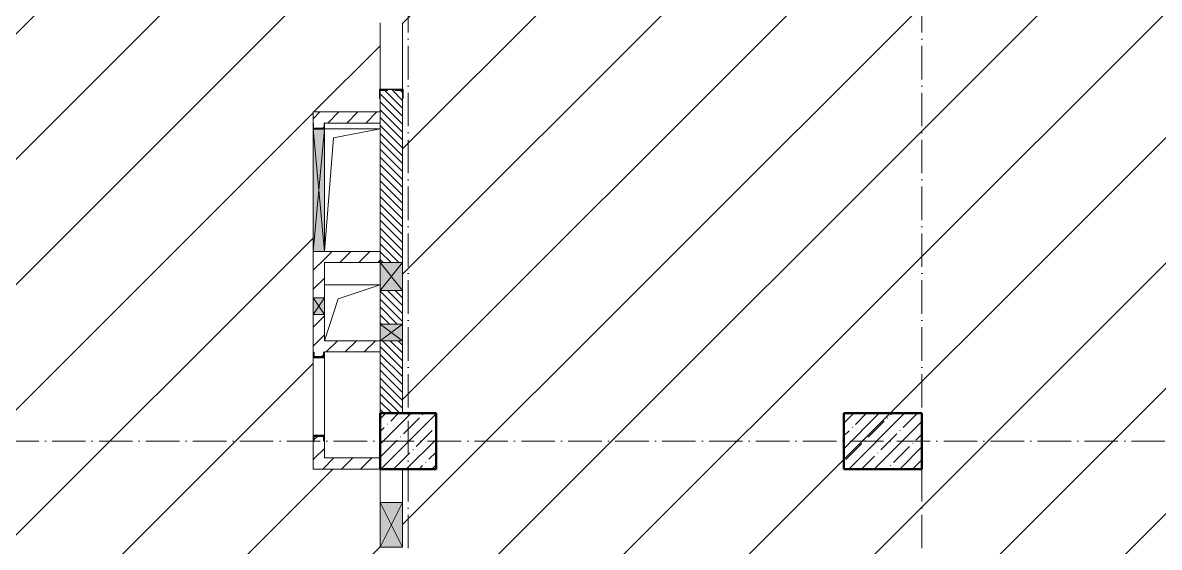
# Model space of a CAD drawing. Header units: millimetres. Extents: x -17017 to 628417, y -109036 to 199237.
# Drawn here: x 290171 to 300346, y -70332 to -65632 of the extents above; entities that cross this region are included whole.
import ezdxf

# ---------------------------------------------------------------- set-up
doc = ezdxf.new("R2010")
doc.units = ezdxf.units.MM
doc.linetypes.add('50_200_ШТРИХ_1Т_ш5_п1_п1_', pattern=[700, 500, -100, 0, -100])
for name, color, linetype, lineweight in [('A-DETL-GENF-OTLN', 7, 'Continuous', 9), ('A-FLOR-____-OTLN', 7, 'Continuous', 9), ('A-GENM-____-MCUT', 7, 'Continuous', 25), ('A-GENM-____-OTLN', 7, 'Continuous', 9), ('A-GENM-____-OTLN-1', 7, 'Continuous', 25), ('A-GLAZ-____-OTLN', 7, 'Continuous', 9), ('A-WALL-____-MCUT-3', 7, 'Continuous', 9), ('A-WALL-____-PATT-1', 7, 'Continuous', 9), ('A-WALL-FNSH-MCUT-1', 7, 'Continuous', 9), ('I-WALL-____-OTLN', 7, 'Continuous', 9), ('S-COLS-____-MCUT', 7, 'Continuous', 50), ('S-COLS-____-OTLN', 7, 'Continuous', 9), ('S-GRID-____-OTLN-1', 7, '50_200_ШТРИХ_1Т_ш5_п1_п1_', 9), ('стяжа', 7, 'Continuous', 30)]:
    doc.layers.add(name, color=color, linetype=linetype, lineweight=lineweight)
pattern_1 = [(45, (283770.71, -86863.46), (-84.8528, 84.8528), [])]

# ---------------------------------------------------------------- blocks, each defined once
blk = doc.blocks.new('BSC_Колонна _Прямоугольная - 500х500-V124-АР1_План отверстий 3 этажа в осях 1-64_А-ГГ')
at = {"layer": 'S-COLS-____-OTLN'}
h = blk.add_hatch(dxfattribs=at)
h.set_pattern_fill('FP_147', color=256, style=0, pattern_type=2)
h.set_pattern_definition([(45, (-9850, -17481.04), (-114.0493, 114.0493), []), (45, (-9735.95, -17481.04), (-114.0493, 114.0493), [201.613, -40.323, 3.353, -36.97])])
h.paths.add_polyline_path([(-250, -250), (250, -250), (250, 250), (-250, 250)], flags=0)
at = {"layer": 'S-COLS-____-MCUT'}
for p, q in [((250, 250), (-250, 250)), ((-250, 250), (-250, -250)), ((250, -250), (250, 250)), ((-250, -250), (250, -250))]:
    blk.add_line(p, q, dxfattribs=at)
blk = doc.blocks.new('BSC_Колонна _Прямоугольная - 500х700-V129-АР1_План отверстий 3 этажа в осях 1-64_А-ГГ')
at = {"layer": 'S-COLS-____-OTLN'}
h = blk.add_hatch(dxfattribs=at)
h.set_pattern_fill('FP_152', color=256, style=0, pattern_type=2)
h.set_pattern_definition([(315, (-17481.04, 14100), (114.0493, 114.0493), []), (315, (-17481.04, 13985.95), (114.0493, 114.0493), [201.612, -40.322, 3.353, -36.97])])
h.paths.add_polyline_path([(-250, 350), (-250, -350), (250, -350), (250, 350)], flags=0)
at = {"layer": 'S-COLS-____-MCUT'}
for p, q in [((250, 350), (-250, 350)), ((-250, 350), (-250, -350)), ((250, -350), (250, 350)), ((-250, -350), (250, -350))]:
    blk.add_line(p, q, dxfattribs=at)
blk = doc.blocks.new('АР_Перемычка - АР_Перемычка-28704962-АР1_План отверстий 3 этажа в осях 1-64_А-ГГ')
at = {"layer": 'A-GENM-____-OTLN'}
blk.add_line((-350, -100), (-342, -100), dxfattribs=at)
blk = doc.blocks.new('154_Стойка_СКБ_Уголок - СМ-2480_200-28346303-АР1_План отверстий 3 этажа в осях 1-64_А-ГГ')
at = {"layer": 'A-GENM-____-MCUT'}
for p, q in [((125, 156), (125, 81)), ((200, 156), (125, 156)), ((131, 81), (131, 150)), ((131, 150), (200, 150)), ((200, 150), (200, 156)), ((125, 81), (131, 81)), ((131, 19), (125, 19)), ((125, 19), (125, -56)), ((131, -50), (131, 19)), ((125, -56), (200, -56)), ((200, -50), (131, -50)), ((200, -56), (200, -50))]:
    blk.add_line(p, q, dxfattribs=at)
blk = doc.blocks.new('Стойка_Влож_Полоса боковая - Полоса-28213942-АР1_План отверстий 3 этажа в осях 1-64_А-ГГ')
at = {"layer": 'A-GENM-____-OTLN'}
for p, q in [((-5, 60), (0, 60)), ((-5, -60), (-5, 60)), ((0, 31), (0, -31)), ((0, -60), (-5, -60))]:
    blk.add_line(p, q, dxfattribs=at)
blk = doc.blocks.new('AR_Отверстие прямоугольное _в плите_ - AR_Отверстие прямоугольное _в плите_-V199-АР1_План отверстий 3 этажа в осях 1-64_А-ГГ')
at = {"layer": 'A-GENM-____-OTLN'}
for p, q in [((250, 250), (-250, 250)), ((-125, 125), (250, 250)), ((-250, -250), (-125, 125))]:
    blk.add_line(p, q, dxfattribs=at)
blk = doc.blocks.new('AR_Отверстие прямоугольное _в плите_ - AR_Отверстие прямоугольное _в плите_-30552711-АР1_План отверстий 3 этажа в осях 1-64_А-ГГ')
at = {"layer": 'A-GENM-____-OTLN'}
for p, q in [((250, 550), (-250, 550)), ((-167, 467), (250, 550)), ((-250, -550), (-167, 467))]:
    blk.add_line(p, q, dxfattribs=at)
blk = doc.blocks.new('154_Стойка_СКБ_Швеллер - СМ-2180_100-28318692-АР1_План отверстий 3 этажа в осях 1-64_А-ГГ')
at = {"layer": 'A-GENM-____-MCUT'}
for p, q in [((171, 50), (125, 50)), ((125, 50), (125, -50)), ((129.5, 42.4), (171, 42.4)), ((129.5, -42.4), (129.5, 42.4)), ((171, 42.4), (171, 50)), ((125, -50), (171, -50)), ((171, -42.4), (129.5, -42.4)), ((171, -50), (171, -42.4))]:
    blk.add_line(p, q, dxfattribs=at)
blk = doc.blocks.new('AR_Отверстие прямоугольное _в стене_ - AR_Отверстие прямоугольное _в стене__ОВ-36943067-АР1_План отверстий 3 этажа в осях 1-64_А-ГГ')
at = {"layer": 'A-GLAZ-____-OTLN'}
blk.add_hatch(color=256, dxfattribs=at).paths.add_polyline_path([(-550, -50), (550, -50), (550, 50), (-550, 50), (-550, -47)], flags=0)
at = {"layer": 'A-DETL-GENF-OTLN'}
for p, q in [((-550, 50), (550, 50)), ((550, 50), (-550, -50)), ((-550, 50), (550, -50)), ((550, 50), (-550, 50)), ((550, 50), (550, -50)), ((550, -50), (550, 50)), ((550, -50), (-550, -50)), ((-550, -50), (550, -50))]:
    blk.add_line(p, q, dxfattribs=at)
blk = doc.blocks.new('AR_Отверстие прямоугольное _в стене__БезПР - AR_Отверстие прямоугольное _в стене__БезПР-36992797-АР1_План отверстий 3 этажа в осях 1-64_А-ГГ')
at = {"layer": 'A-GLAZ-____-OTLN'}
blk.add_hatch(color=256, dxfattribs=at).paths.add_polyline_path([(-200, -100), (200, -100), (200, 100), (-200, 100)], flags=0)
at = {"layer": 'A-DETL-GENF-OTLN'}
for p, q in [((-200, -100), (-200, 100)), ((-200, 100), (200, 100)), ((200, 100), (-200, -100)), ((-200, 100), (200, -100)), ((200, 100), (-200, 100)), ((-200, 100), (-200, -100)), ((200, 100), (200, -100)), ((200, -100), (200, 100)), ((200, -100), (-200, -100)), ((-200, -100), (200, -100))]:
    blk.add_line(p, q, dxfattribs=at)
at = {"layer": 'A-GLAZ-____-OTLN'}
blk.add_line((200, 100), (-200, 100), dxfattribs=at)
blk = doc.blocks.new('AR_Отверстие прямоугольное _в стене__БезПР - AR_Отверстие прямоугольное _в стене__БезПР-36427593-АР1_План отверстий 3 этажа в осях 1-64_А-ГГ')
at = {"layer": 'A-GLAZ-____-OTLN'}
blk.add_hatch(color=256, dxfattribs=at).paths.add_polyline_path([(75, 100), (-75, 100), (-75, -100), (75, -100)], flags=0)
at = {"layer": 'A-DETL-GENF-OTLN'}
for p, q in [((-75, -100), (-75, 100)), ((-75, 100), (75, 100)), ((75, 100), (-75, -100)), ((-75, 100), (75, -100)), ((75, 100), (-75, 100)), ((-75, 100), (-75, -100)), ((75, 100), (75, -100)), ((75, -100), (75, 100)), ((75, -100), (-75, -100)), ((-75, -100), (75, -100))]:
    blk.add_line(p, q, dxfattribs=at)
blk = doc.blocks.new('AR_Отверстие прямоугольное _в стене__БезПР - AR_Отверстие прямоугольное _в стене__БезПР-36428168-АР1_План отверстий 3 этажа в осях 1-64_А-ГГ')
at = {"layer": 'A-GLAZ-____-OTLN'}
blk.add_hatch(color=256, dxfattribs=at).paths.add_polyline_path([(75, -50), (75, 50), (-75, 50), (-75, -50)], flags=0)
at = {"layer": 'A-DETL-GENF-OTLN'}
for p, q in [((-75, -50), (-75, 50)), ((-75, 50), (75, 50)), ((75, 50), (-75, -50)), ((-75, 50), (75, -50)), ((75, 50), (-75, 50)), ((-75, 50), (-75, -50)), ((75, 50), (75, -50)), ((75, -50), (75, 50)), ((75, -50), (-75, -50)), ((-75, -50), (75, -50))]:
    blk.add_line(p, q, dxfattribs=at)
blk = doc.blocks.new('AR_Отверстие прямоугольное _в стене__БезПР - AR_Отверстие прямоугольное _в стене__БезПР-36899716-АР1_План отверстий 3 этажа в осях 1-64_А-ГГ')
at = {"layer": 'A-GLAZ-____-OTLN'}
blk.add_hatch(color=256, dxfattribs=at).paths.add_polyline_path([(125, 100), (-125, 100), (-125, -100), (125, -100)], flags=0)
at = {"layer": 'A-DETL-GENF-OTLN'}
for p, q in [((-125, -100), (-125, 100)), ((-125, 100), (125, 100)), ((125, 100), (-125, -100)), ((-125, 100), (125, -100)), ((125, 100), (-125, 100)), ((-125, 100), (-125, -100)), ((125, 100), (125, -100)), ((125, -100), (125, 100)), ((125, -100), (-125, -100)), ((-125, -100), (125, -100))]:
    blk.add_line(p, q, dxfattribs=at)
blk = doc.blocks.new('154_Фахверк_СКБ_Швеллер - Тип_100_3960_зеркало-36793856-АР1_План отверстий 3 этажа в осях 1-64_А-ГГ')
at = {"layer": 'A-GENM-____-MCUT'}
for p, q in [((175, 50), (125, 50)), ((125, 50), (125, -50)), ((128, 47), (175, 47)), ((128, -47), (128, 47)), ((175, 47), (175, 50)), ((125, -50), (175, -50)), ((175, -47), (128, -47)), ((175, -50), (175, -47))]:
    blk.add_line(p, q, dxfattribs=at)
blk = doc.blocks.new('3эт')
at = {"layer": 'S-GRID-____-OTLN-1', "color": 251, "ltscale": 0.6, "true_color": 0x636466}
for p, q in [((293620.7, -91346.1), (293620.7, -36982.5)), ((298220.7, -91346.1), (298220.7, -36982.5)), ((310478.4, -69382.4), (279101.9, -69382.4))]:
    blk.add_line(p, q, dxfattribs=at)

msp = doc.modelspace()

# ---------------------------------------------------------------- hatches: boundary and pattern name
at = {"layer": 'A-WALL-____-PATT-1'}
h = msp.add_hatch(dxfattribs=at)
h.set_pattern_fill('FP_6', color=256, style=0, pattern_type=2)
h.set_pattern_definition([(135, (283770.707, -86863.456), (-35.35534, -35.35534), [])])
h.paths.add_polyline_path([(293571, -69132), (293571, -68482), (293371, -68482), (293371, -69132)], flags=0)
h.paths.add_polyline_path([(293516, -68332), (293571, -68332), (293571, -68032), (293371, -68032), (293371, -68332)], flags=0)
h.paths.add_polyline_path([(293571, -67782), (293571, -66238), (293502, -66238), (293502, -66232), (293440, -66232), (293440, -66238), (293371, -66238), (293371, -67782), (293478, -67782)], flags=0)
h.paths.add_polyline_path([(293440, -64532), (293502, -64532), (293502, -64526), (293571, -64526), (293571, -64332), (293371, -64332), (293371, -64526), (293440, -64526)], flags=0)
h = msp.add_hatch(dxfattribs=at)
h.set_pattern_fill('FP_4', color=256, style=0, pattern_type=2)
h.set_pattern_definition(pattern_1)
h.paths.add_polyline_path([(292871, -69532), (292871, -69378), (292863, -69378), (292863, -69337), (292778, -69337), (292778, -69378), (292771, -69378), (292771, -69532), (292863, -69532)], flags=0)
h.paths.add_polyline_path([(292778, -68628), (292863, -68628), (292863, -68586), (292871, -68586), (292871, -68247), (292771, -68247), (292771, -68586), (292778, -68586), (292778, -68621)], flags=0)
h.paths.add_polyline_path([(292827, -68097), (292871, -68097), (292871, -67682), (292771, -67682), (292771, -68097)], flags=0)
h.paths.add_polyline_path([(292782, -66579), (292868, -66579), (292868, -66532), (292871, -66532), (292871, -66432), (292771, -66432), (292771, -66532), (292774, -66532), (292774, -66579)], flags=0)
h = msp.add_hatch(dxfattribs=at)
h.set_pattern_fill('FP_4', color=256, style=0, pattern_type=2)
h.set_pattern_definition(pattern_1)
h.paths.add_polyline_path([(292871, -66532), (293371, -66532), (293371, -66432), (292871, -66432)], flags=0)
h = msp.add_hatch(dxfattribs=at)
h.set_pattern_fill('FP_4', color=256, style=0, pattern_type=2)
h.set_pattern_definition(pattern_1)
h.paths.add_polyline_path([(292871, -67782), (293371, -67782), (293371, -67682), (292871, -67682)], flags=0)
h = msp.add_hatch(dxfattribs=at)
h.set_pattern_fill('FP_4', color=256, style=0, pattern_type=2)
h.set_pattern_definition(pattern_1)
h.paths.add_polyline_path([(293371, -68582), (293371, -68482), (292871, -68482), (292871, -68582)], flags=0)
h = msp.add_hatch(dxfattribs=at)
h.set_pattern_fill('FP_4', color=256, style=0, pattern_type=2)
h.set_pattern_definition(pattern_1)
h.paths.add_polyline_path([(293371, -69632), (293371, -69532), (292771, -69532), (292771, -69632)], flags=0)
at = {"layer": 'стяжа'}
h = msp.add_hatch(dxfattribs=at)
h.set_pattern_fill('ANSI31', color=5, scale=250)
h.paths.add_polyline_path([(289171, -73232), (289165, -73232), (289165, -73157), (289171, -72932), (288871, -72932), (288571, -72932), (288571, -71832), (288571, -71432), (288571, -69132), (288871, -69132), (289371, -69132), (289371, -68907), (289371, -68757), (289377, -68757), (289377, -68826), (289377, -68832), (289377, -68907), (289371, -69132), (289371, -69632), (289372, -69657), (289377, -69657), (289377, -69732), (289371, -69977), (289371, -70227), (289371, -70432), (289377, -70432), (289377, -70507), (289377, -70632), (289371, -70807), (289371, -71257), (289377, -71257), (289377, -71326), (289377, -71332), (289377, -71407), (289371, -72432), (289371, -72932), (289371, -73157), (289377, -73157), (289377, -73232), (289371, -74932), (289377, -74932), (289377, -75007), (289371, -75157), (289377, -75157), (289377, -75232), (289371, -75932), (289377, -75932), (289377, -76007), (289377, -76132), (289371, -76832), (289371, -77332), (293371, -77332), (293371, -76832), (293371, -76707), (293365, -76707), (293365, -76632), (293371, -75482), (293365, -75482), (293365, -75407), (293371, -74907), (293365, -74907), (293365, -74827), (293371, -74827), (293371, -73132), (293365, -73132), (293365, -73057), (293371, -72932), (293371, -72432), (293371, -70807), (293371, -70507), (293371, -70332), (293371, -69932), (293371, -69632), (292771, -69632), (292771, -69378), (292771, -68632), (292771, -68247), (292771, -68097), (292771, -67682), (292771, -66582), (292771, -66432), (293371, -66432), (293371, -66307), (293365, -66307), (293365, -66227), (293371, -66227), (293371, -65632), (293371, -65132), (293371, -64532), (293365, -64532), (293365, -64457), (293371, -64332), (293371, -63932), (292671, -63932), (292671, -63632), (292671, -63032), (292671, -62882), (292671, -62632), (292671, -62582), (292671, -61982), (292671, -61232), (292671, -60632), (292671, -60532), (293371, -60532), (293371, -60132), (293371, -59607), (293365, -59607), (293365, -59527), (293371, -59527), (293371, -58382), (293365, -58382), (293365, -58307), (293371, -57432), (293371, -56532), (295571, -56532), (295621, -56532), (297671, -56632), (297621, -56632), (297621, -57432), (293371, -57432), (293371, -58376), (293440, -58376), (293489, -58382), (293571, -58382), (293571, -58307), (293571, -57632), (301971, -57632), (301971, -54382), (301771, -54382), (301771, -57432), (297871, -57432), (297871, -56388), (297802, -56388), (297802, -56382), (297671, -56382), (297671, -55232), (297665, -55232), (297665, -55157), (297671, -54632), (297671, -54132), (297671, -53832), (298365, -53832), (298365, -53732), (298371, -52732), (298371, -52332), (298371, -52032), (298365, -52032), (298365, -51932), (297671, -51932), (297671, -51832), (297671, -50832), (297671, -50282), (297671, -48632), (297671, -48132), (297671, -47682), (297671, -45582), (298121, -45582), (298121, -45432), (298115, -45432), (298115, -45357), (298121, -44532), (298115, -44532), (298115, -44457), (298115, -44382), (298121, -43882), (298121, -43432), (298121, -43032), (298121, -41232), (298121, -39632), (297871, -39632), (297871, -39482), (297671, -39482), (297271, -39388), (297171, -39388), (295371, -39382), (295371, -39388), (295296, -39388), (293871, -39382), (293871, -39632), (293871, -39957), (293877, -39957), (293877, -40032), (293871, -40772), (293871, -41172), (293871, -41657), (293877, -41657), (293877, -41726), (293877, -41732), (293877, -41807), (293871, -42632), (293871, -43132), (293871, -43232), (293871, -45282), (293821, -45432), (293671, -45432), (293671, -45482), (289371, -45482), (289371, -48132), (289371, -48632), (289371, -48857), (289377, -48857), (289377, -48932), (289302, -48932), (289171, -48932), (289171, -50727), (289371, -50727), (289371, -50657), (289377, -50657), (289377, -50726), (289377, -50732), (289377, -50807), (289371, -51132), (289371, -51632), (289371, -51932), (289377, -51932), (289377, -52007), (289371, -52007), (289371, -51938), (289240, -51938), (289240, -51932), (289165, -51932), (289165, -52007), (289171, -52007), (289171, -52826), (289302, -52826), (289302, -52832), (289371, -52832), (289371, -54132), (289371, -54632), (289371, -54957), (289377, -54957), (289377, -55132), (289371, -55132), (289371, -55532), (289371, -56657), (289377, -56657), (289377, -56726), (289377, -56732), (289377, -56807), (289371, -60132), (289371, -60632), (289371, -61057), (289377, -61057), (289377, -61132), (289377, -61138), (289377, -61207), (289371, -61432), (289371, -62032), (289371, -62207), (289377, -62207), (289377, -62276), (289377, -62282), (289377, -62357), (289371, -63132), (289371, -63632), (289371, -64757), (289377, -64757), (289377, -64832), (289377, -64838), (289377, -64907), (289371, -65532), (289371, -65907), (289377, -65907), (289377, -65976), (289377, -65982), (289377, -66057), (289371, -66542), (289371, -66942), (289371, -67682), (289371, -67857), (289377, -67857), (289377, -67932), (289377, -67938), (289377, -68082), (289171, -68082), (289171, -68007), (289165, -68007), (289165, -67938), (289165, -67932), (289165, -67857), (289171, -67682), (289371, -67682), (289371, -66942), (289171, -66942), (289171, -66832), (288871, -66832), (288871, -67532), (288771, -67632), (288771, -66132), (288717, -66132), (287521, -66132), (287346, -66132), (287346, -68207), (281971, -68207), (281971, -66132), (281571, -66132), (281571, -66907), (281577, -66907), (281577, -66982), (281571, -68782), (281577, -68782), (281577, -68932), (281671, -68932), (281671, -69132), (281821, -69132), (281821, -69632), (281571, -69632), (281571, -69907), (281577, -69907), (281577, -69982), (281571, -71782), (281577, -71782), (281577, -71857), (281573, -72232), (281671, -72232), (281671, -72432), (281821, -72432), (281821, -72932), (281671, -72932), (281671, -73132), (281577, -73156), (281577, -73232), (281571, -75032), (281577, -75032), (281577, -75107), (281571, -76832), (281821, -76832), (281821, -77082), (283956, -77082), (283956, -76582), (285921, -76582), (286471, -76582), (288571, -76582), (288571, -75032), (289165, -75032), (289165, -74932)])
h.paths.add_polyline_path([(289165, -68907), (289165, -68832), (289165, -68826), (289171, -68826), (289331, -68827), (289331, -68832), (289240, -68832), (289240, -68838), (289171, -68838), (289171, -68907)], flags=16)
h.paths.add_polyline_path([(293371, -54632), (293371, -54132), (293871, -54132), (293871, -54632)], flags=16)
h.paths.add_polyline_path([(297665, -56457), (297665, -56388), (297671, -56388), (297671, -56457)], flags=16)
h.paths.add_polyline_path([(289377, -52832), (289377, -52757), (289371, -52757), (289371, -52826)], flags=16)
h.paths.add_polyline_path([(293371, -48632), (293371, -48132), (293871, -48132), (293871, -48632)], flags=16)
h.paths.add_polyline_path([(289171, -62032), (289171, -61432), (289171, -61207), (289165, -61207), (289165, -61138), (289165, -61132), (289165, -60982), (288621, -60982), (288621, -59632), (288621, -59282), (288621, -59207), (288621, -58407), (288621, -57382), (288467, -57382), (288421, -57382), (287271, -57382), (287225, -57382), (287071, -57382), (287071, -57832), (286371, -57832), (286371, -57382), (283971, -57382), (283921, -57382), (281571, -57382), (281571, -57907), (281577, -57907), (281577, -57982), (281571, -60132), (281821, -60132), (281821, -60632), (281671, -60632), (281671, -60832), (281571, -62782), (281571, -62782), (281577, -62782), (281577, -62932), (281671, -62932), (281671, -63132), (281821, -63132), (281821, -63282), (285221, -63282), (285221, -62882), (285321, -62882), (285621, -62882), (287071, -62882), (287121, -62882), (288721, -62882), (289171, -62882), (289171, -62357), (289165, -62357), (289165, -62282), (289165, -62276), (289165, -62207)], flags=17)
h.paths.add_polyline_path([(287146, -66132), (284521, -66132), (284471, -66132), (282171, -66132), (282171, -68007), (287146, -68007)], flags=17)
h.paths.add_polyline_path([(297171, -76482), (297521, -76482), (297521, -75082), (295621, -75082), (295571, -75082), (293571, -75082), (293571, -75407), (293577, -75407), (293577, -75482), (293571, -76632), (293577, -76632), (293577, -76707), (293571, -76832), (293871, -76832), (293871, -77082), (297171, -77082), (297171, -76882)], flags=17)
h.paths.add_polyline_path([(315596, -81632), (314971, -81632), (312571, -81632), (312571, -81382), (312371, -81382), (311271, -81382), (310821, -81382), (309571, -81382), (309571, -81282), (309571, -80982), (309246, -80982), (309246, -80988), (309171, -80988), (309171, -80982), (308721, -80982), (308321, -80982), (307471, -80982), (307471, -80988), (307396, -80988), (306971, -80985), (306971, -81582), (306071, -81582), (303571, -81582), (302871, -81582), (302871, -80988), (302771, -80988), (302771, -80982), (302221, -80982), (301821, -80982), (301071, -80982), (301071, -81282), (301071, -81382), (299721, -81382), (299271, -81382), (298771, -81382), (298771, -88532), (300571, -88532), (300571, -88282), (301071, -88282), (301071, -88432), (301271, -88432), (301271, -88532), (303571, -88532), (303571, -88282), (304071, -88282), (304071, -88432), (304271, -88432), (304271, -88532), (306571, -88532), (306571, -88526), (306646, -88526), (307021, -88529), (307021, -88432), (307221, -88432), (307221, -88532), (307696, -88532), (307696, -88526), (307771, -88526), (309571, -88532), (309571, -88282), (310071, -88282), (310071, -88432), (310271, -88432), (310271, -88532), (310696, -88532), (310696, -88526), (310771, -88526), (312571, -88532), (312571, -88282), (313071, -88282), (313071, -88532), (313696, -88532), (313696, -88526), (313771, -88526), (315571, -88532), (315571, -88526)])
h.paths.add_polyline_path([(318571, -84382), (318571, -84332), (318571, -81532), (318171, -81532), (318171, -80982), (318046, -80982), (318046, -80988), (317971, -80988), (317971, -80982), (317326, -80982), (317076, -80982), (316821, -80982), (316821, -80988), (316746, -80988), (316471, -80984), (316471, -81532), (315796, -81532), (315796, -88532), (316696, -88532), (316696, -88526), (316771, -88526), (318571, -88532), (318571, -88282), (318571, -88232), (318571, -87082), (318571, -87036)])
h.paths.add_polyline_path([(346421, -81382), (341421, -81382), (341421, -80982), (340521, -80982), (340521, -80988), (340446, -80988), (339796, -80982), (339796, -80988), (339721, -80988), (339721, -80982), (339221, -80982), (338821, -80982), (338021, -80982), (338021, -80988), (337946, -80988), (337621, -80982), (337621, -81282), (337271, -81282), (337271, -81732), (337171, -81732), (337121, -81732), (335921, -81732), (334521, -81732), (334521, -81482), (332221, -81482), (331621, -81482), (331571, -81482), (331471, -81482), (331471, -80988), (331371, -80988), (330961, -80982), (330061, -80982), (329571, -80982), (329571, -80988), (329421, -80988), (329421, -81382), (328121, -81382), (328121, -81282), (328121, -80982), (327996, -80982), (327996, -80988), (327921, -80988), (327481, -80982), (327081, -80982), (326221, -80982), (326221, -80988), (326171, -80988), (326171, -81532), (325121, -81532), (324321, -81532), (324021, -81532), (323421, -81532), (323321, -81532), (322121, -81532), (322121, -88282), (322621, -88282), (322621, -88432), (322821, -88432), (322646, -88457), (322621, -88532), (322621, -88782), (322965, -88782), (322965, -88713), (322971, -88601), (322971, -88782), (324771, -88782), (324771, -88713), (324771, -88601), (324771, -88526), (324921, -88526), (324921, -88432), (325121, -88432), (325121, -88282), (325621, -88282), (325621, -88432), (325821, -88432), (325646, -88457), (325621, -88532), (325621, -88782), (325965, -88782), (325965, -88713), (325971, -88601), (325971, -88782), (327771, -88782), (327771, -88713), (327771, -88601), (327771, -88526), (327846, -88526), (328121, -88532), (328121, -88282), (328621, -88282), (328621, -88432), (328821, -88432), (328646, -88457), (328621, -88532), (328621, -88782), (328965, -88782), (328965, -88713), (328971, -88601), (328971, -88782), (333771, -88782), (333771, -88713), (333771, -88601), (333771, -88526), (333921, -88526), (333921, -88432), (334121, -88432), (334121, -88282), (334621, -88282), (334621, -88532), (334896, -88532), (334896, -88526), (334971, -88526), (336771, -88532), (336771, -88526), (336921, -88526), (336921, -88432), (337121, -88432), (337121, -88282), (337621, -88282), (337621, -88432), (337821, -88432), (337646, -88457), (337621, -88532), (337621, -88782), (337965, -88782), (337965, -88713), (337971, -88601), (337971, -88782), (339771, -88782), (339771, -88713), (339771, -88601), (339771, -88526), (339846, -88526), (340896, -88532), (340896, -88526), (340971, -88526), (342771, -88532), (342771, -88526), (342921, -88526), (342921, -88432), (343121, -88432), (343121, -88282), (343621, -88282), (343621, -88532), (343896, -88532), (343896, -88526), (343971, -88526), (345771, -88532), (345771, -88526), (345921, -88526), (345921, -88432), (346121, -88432), (346121, -88282), (346421, -88282)])
h.paths.add_polyline_path([(322965, -88532), (322896, -88532), (322896, -88526), (322965, -88526)], flags=16)
h.paths.add_polyline_path([(325896, -88526), (325965, -88526), (325965, -88532), (325896, -88532)], flags=16)
h.paths.add_polyline_path([(328896, -88526), (328965, -88526), (328965, -88532), (328896, -88532)], flags=16)
h.paths.add_polyline_path([(337896, -88526), (337965, -88526), (337965, -88532), (337896, -88532)], flags=16)
h.paths.add_polyline_path([(320766, -81682), (318671, -81682), (318671, -84332), (318671, -84382), (318671, -86807), (320766, -86807)], flags=17)
h.paths.add_polyline_path([(322071, -81682), (320966, -81682), (320966, -87007), (318671, -87007), (318671, -87082), (318671, -88282), (319071, -88282), (319071, -88532), (319696, -88532), (319696, -88526), (319771, -88526), (321571, -88532), (321571, -88282), (322071, -88282)])
h.paths.add_polyline_path([(284556, -74324), (286214, -74324), (286214, -73124), (284556, -73124)], flags=24)
h.paths.add_polyline_path([(293950, -53466), (295540, -53466), (295540, -52266), (293950, -52266)], flags=24)
h.paths.add_polyline_path([(284145, -60580), (285847, -60580), (285847, -59380), (284145, -59380)], flags=24)
h.paths.add_polyline_path([(294346, -76674), (295989, -76674), (295989, -75474), (294346, -75474)], flags=24)
h.paths.add_polyline_path([(303687, -74703), (305345, -74703), (305345, -73503), (303687, -73503)], flags=9)
h.paths.add_polyline_path([(307388, -85152), (309075, -85152), (309075, -83952), (307388, -83952)], flags=24)
h.paths.add_polyline_path([(316097, -85133), (317755, -85133), (317755, -83933), (316097, -83933)], flags=24)
h.paths.add_polyline_path([(331893, -84929), (333551, -84929), (333551, -83729), (331893, -83729)], flags=24)
h.paths.add_polyline_path([(349945, -85071), (351579, -85071), (351579, -83871), (349945, -83871)], flags=9)
h.paths.add_polyline_path([(340248, -79908), (341925, -79908), (341925, -78708), (340248, -78708)], flags=9)
h = msp.add_hatch(dxfattribs=at)
h.set_pattern_fill('ANSI31', color=3, scale=250)
h.paths.add_polyline_path([(301971, -61332), (293571, -61332), (293571, -74982), (301241, -74982)])
h.paths.add_polyline_path([(298821, -60532), (301971, -60532), (301971, -61332), (298821, -61332)])
h.paths.add_polyline_path([(301971, -57632), (298221, -57632), (298221, -60532), (301971, -60532)])
h.paths.add_polyline_path([(301971, -54382), (307071, -54382), (307071, -76832), (301171, -76957)])

# ---------------------------------------------------------------- linework, layer by layer
at = {"layer": 'A-FLOR-____-OTLN'}
for p, q in [((292871, -66582), (293371, -66582)), ((292871, -67982), (293371, -67982))]:
    msp.add_line(p, q, dxfattribs=at)
at = {"layer": 'A-WALL-____-MCUT-3'}
for p, q in [((293371, -66307), (293371, -67782)), ((293571, -67782), (293571, -66307)), ((293371, -68032), (293371, -68332)), ((293571, -68332), (293571, -68032)), ((293371, -68482), (293371, -69132)), ((293571, -69132), (293571, -68482))]:
    msp.add_line(p, q, dxfattribs=at)
at = {"layer": 'A-WALL-FNSH-MCUT-1'}
for p, q in [((292771, -66432), (292771, -66532)), ((293371, -66432), (292771, -66432)), ((292871, -66532), (293371, -66532)), ((292771, -67682), (292771, -68097)), ((293371, -67682), (292871, -67682)), ((292871, -68097), (292871, -67782)), ((292871, -67782), (293371, -67782)), ((292771, -68247), (292771, -68586)), ((292871, -68482), (292871, -68247)), ((293371, -68482), (292871, -68482)), ((292871, -68586), (292871, -68582)), ((292871, -68582), (293371, -68582)), ((292771, -69378), (292771, -69632)), ((292871, -69532), (292871, -69378)), ((293371, -69532), (292871, -69532)), ((292771, -69632), (293371, -69632))]:
    msp.add_line(p, q, dxfattribs=at)
at = {"layer": 'I-WALL-____-OTLN'}
for p, q in [((293371, -66232), (293371, -65632)), ((293571, -65632), (293571, -66232)), ((292771, -69332), (292771, -68632)), ((292871, -68632), (292871, -69332)), ((293371, -69932), (293371, -69632)), ((293571, -69632), (293571, -69932))]:
    msp.add_line(p, q, dxfattribs=at)

# ---------------------------------------------------------------- block references
at = {"layer": 'A-GENM-____-OTLN'}
for name, rotation in [('Стойка_Влож_Полоса боковая - Полоса-28213942-АР1_План отверстий 3 этажа в осях 1-64_А-ГГ', 269.9999999999999), ('АР_Перемычка - АР_Перемычка-28704962-АР1_План отверстий 3 этажа в осях 1-64_А-ГГ', 89.99999999999991)]:
    msp.add_blockref(name, (293471, -66232), dxfattribs=dict(at, rotation=rotation))
for name, p in [('AR_Отверстие прямоугольное _в плите_ - AR_Отверстие прямоугольное _в плите_-30552711-АР1_План отверстий 3 этажа в осях 1-64_А-ГГ', (293121, -67132)), ('AR_Отверстие прямоугольное _в плите_ - AR_Отверстие прямоугольное _в плите_-V199-АР1_План отверстий 3 этажа в осях 1-64_А-ГГ', (293121, -68232))]:
    msp.add_blockref(name, p, dxfattribs=at)
at = {"layer": 'A-GENM-____-OTLN-1'}
for name, p, rotation in [('154_Стойка_СКБ_Уголок - СМ-2480_200-28346303-АР1_План отверстий 3 этажа в осях 1-64_А-ГГ', (293421, -66107), 269.9999999999999), ('154_Фахверк_СКБ_Швеллер - Тип_100_3960_зеркало-36793856-АР1_План отверстий 3 этажа в осях 1-64_А-ГГ', (292821, -66707), 89.99999999999993), ('154_Стойка_СКБ_Швеллер - СМ-2180_100-28318692-АР1_План отверстий 3 этажа в осях 1-64_А-ГГ', (292821, -68757), 89.99999999999993), ('154_Стойка_СКБ_Швеллер - СМ-2180_100-28318692-АР1_План отверстий 3 этажа в осях 1-64_А-ГГ', (292821, -69207), 269.9999999999999)]:
    msp.add_blockref(name, p, dxfattribs=dict(at, rotation=rotation))
at = {"layer": 'A-GLAZ-____-OTLN'}
for name, p, rotation in [('AR_Отверстие прямоугольное _в стене_ - AR_Отверстие прямоугольное _в стене__ОВ-36943067-АР1_План отверстий 3 этажа в осях 1-64_А-ГГ', (292821, -67132), 269.9999999999999), ('AR_Отверстие прямоугольное _в стене__БезПР - AR_Отверстие прямоугольное _в стене__БезПР-36899716-АР1_План отверстий 3 этажа в осях 1-64_А-ГГ', (293471, -67907), 269.9999999999999), ('AR_Отверстие прямоугольное _в стене__БезПР - AR_Отверстие прямоугольное _в стене__БезПР-36428168-АР1_План отверстий 3 этажа в осях 1-64_А-ГГ', (292821, -68172), 269.9999999999999), ('AR_Отверстие прямоугольное _в стене__БезПР - AR_Отверстие прямоугольное _в стене__БезПР-36427593-АР1_План отверстий 3 этажа в осях 1-64_А-ГГ', (293471, -68407), 269.9999999999999), ('AR_Отверстие прямоугольное _в стене__БезПР - AR_Отверстие прямоугольное _в стене__БезПР-36992797-АР1_План отверстий 3 этажа в осях 1-64_А-ГГ', (293471, -70132), 89.99999999999997)]:
    msp.add_blockref(name, p, dxfattribs=dict(at, rotation=rotation))
at = {"layer": 'S-COLS-____-OTLN'}
msp.add_blockref('BSC_Колонна _Прямоугольная - 500х500-V124-АР1_План отверстий 3 этажа в осях 1-64_А-ГГ', (293621, -69382), dxfattribs=at)
at = {"layer": 'S-COLS-____-OTLN', "rotation": 89.9999999999999}
msp.add_blockref('BSC_Колонна _Прямоугольная - 500х700-V129-АР1_План отверстий 3 этажа в осях 1-64_А-ГГ', (297871, -69382), dxfattribs=at)
at = {"layer": 'стяжа'}
msp.add_blockref('3эт', (0, 0), dxfattribs=at)

doc.saveas('drawing.dxf')
